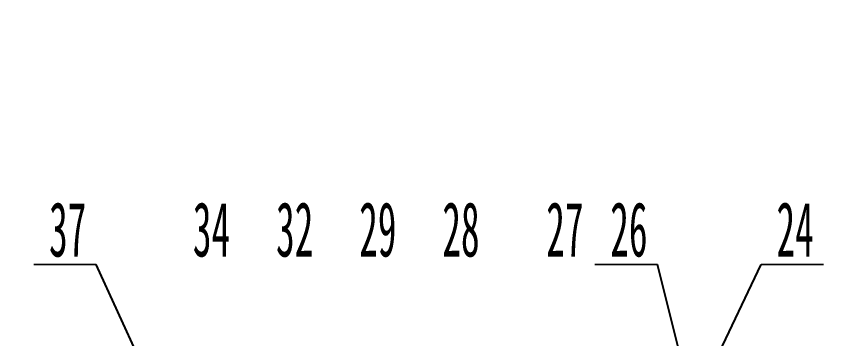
# Model space of a CAD drawing. Header units: millimetres. Extents: x 0 to 4220, y 0 to 2956.
# Drawn here: x 1602 to 2125, y 1232 to 1439 of the extents above; entities that cross this region are included whole.
import ezdxf

# ---------------------------------------------------------------- set-up
doc = ezdxf.new("R2010")
doc.units = ezdxf.units.MM
doc.linetypes.add('SLD-实线', pattern=[0])
doc.layers.add('文字', color=7, linetype='SLD-实线', lineweight=15)
doc.styles.add('SLDTEXTSTYLE4', font='HYSWLONGFANGSONG.TTF', dxfattribs={"width": 0.67})
doc.styles.get("Standard").update_dxf_attribs({"font": 'HYSWLONGFANGSONG.TTF'})
doc.dimstyles.new('SLDDIMSTYLE0', dxfattribs={"dimtxt": 0, "dimasz": 8, "dimexe": 0, "dimexo": 0.0625, "dimgap": 0, "dimtad": 0, "dimtih": 1, "dimtoh": 1, "dimdec": 0, "dimrnd": 1e-09, "dimzin": 0, "dimdsep": 46, "dimtxsty": 'Standard', "dimblk1": 'DOT', "dimblk2": 'DOT', "dimsah": 1, "dimcen": 0.09, "dimadec": 0, "dimazin": 0, "dimtfac": 8, "dimtdec": 0, "dimtofl": 0, "dimtmove": 0, "dimatfit": 3, "dimldrblk": 'DOT', "dimfxl": 0, "dimfrac": 2, "dimtolj": 1, "dimtzin": 0, "dimarcsym": 0})
doc.dimstyles.new('SLDDIMSTYLE1', dxfattribs={"dimtxt": 0, "dimasz": 30, "dimexe": 0, "dimexo": 0.0625, "dimgap": 0, "dimtad": 0, "dimtih": 1, "dimtoh": 1, "dimdec": 0, "dimrnd": 1e-09, "dimzin": 0, "dimdsep": 46, "dimtxsty": 'Standard', "dimblk1": 'NONE', "dimblk2": 'NONE', "dimsah": 1, "dimcen": 0.09, "dimadec": 0, "dimazin": 0, "dimtfac": 30, "dimtdec": 0, "dimtofl": 0, "dimtmove": 0, "dimatfit": 3, "dimldrblk": 'NONE', "dimfxl": 0, "dimfrac": 2, "dimtolj": 1, "dimtzin": 0, "dimarcsym": 0})

# ---------------------------------------------------------------- blocks, each defined once
blk = doc.blocks.new('_NONE')
blk = doc.blocks.new('SW_NOTE_27')
at = {"layer": '文字', "color": 0}
for p, q in [((-40, 0), (0, 0)), ((0, 0), (-40, 0)), ((-40, 0), (0, 0)), ((0, 0), (-40, 0)), ((-40, 0), (0, 0)), ((0, 0), (-40, 0))]:
    blk.add_line(p, q, dxfattribs=at)
at = {"layer": '文字', "color": 0, "insert": (-30.23, 40.12), "char_height": 35, "attachment_point": 1, "style": 'SLDTEXTSTYLE4'}
blk.add_mtext('26', dxfattribs=at)
blk = doc.blocks.new('_DOT')
at = {"color": 0, "linetype": 'ByBlock', "lineweight": -2}
blk.add_line((-0.5, 0), (-1, 0), dxfattribs=at)
at = {"color": 0, "linetype": 'ByBlock', "const_width": 0.5}
blk.add_lwpolyline([(-0.25, 0, 1), (0.25, 0, 1)], format="xyb", close=True, dxfattribs=at)
blk = doc.blocks.new('SW_NOTE_28')
at = {"layer": '文字', "color": 0}
for p, q in [((0, 0), (40, 0)), ((40, 0), (0, 0)), ((0, 0), (40, 0)), ((40, 0), (0, 0)), ((0, 0), (40, 0)), ((40, 0), (0, 0))]:
    blk.add_line(p, q, dxfattribs=at)
at = {"layer": '文字', "color": 0, "insert": (9.74, 40.12), "char_height": 35, "attachment_point": 1, "style": 'SLDTEXTSTYLE4'}
blk.add_mtext('24', dxfattribs=at)
blk = doc.blocks.new('SW_NOTE_33')
at = {"layer": '文字', "color": 0}
for p, q in [((-40, 0), (0, 0)), ((0, 0), (-40, 0)), ((-40, 0), (0, 0)), ((0, 0), (-40, 0)), ((-40, 0), (0, 0)), ((0, 0), (-40, 0))]:
    blk.add_line(p, q, dxfattribs=at)
at = {"layer": '文字', "color": 0, "insert": (-30.23, 40.12), "char_height": 35, "attachment_point": 1, "style": 'SLDTEXTSTYLE4'}
blk.add_mtext('37', dxfattribs=at)

msp = doc.modelspace()

# ---------------------------------------------------------------- block references
at = {"layer": '文字'}
for name, p in [('SW_NOTE_33', (1653.33, 1280)), ('SW_NOTE_27', (2013.33, 1280)), ('SW_NOTE_28', (2080, 1280))]:
    msp.add_blockref(name, p, dxfattribs=at)

# ---------------------------------------------------------------- texts
at = {"layer": '文字', "char_height": 35, "attachment_point": 2, "style": 'SLDTEXTSTYLE4'}
for s, insert in [('34', (1727.33, 1320.12)), ('32', (1780.66, 1320.12)), ('29', (1834.02, 1320.12)), ('28', (1887.35, 1320.12)), ('27', (1954.02, 1320.12))]:
    msp.add_mtext(s, dxfattribs=dict(at, insert=insert))

# ---------------------------------------------------------------- leaders
at = {"layer": '文字', "has_arrowhead": 0}
for points in [[(2065.01, 2617.49), (0, 0)], [(1873.3, 2614.04), (0, 0)], [(2105.62, 2507.56), (0, 0)], [(1913.24, 2506.43), (0, 0)], [(2124.55, 1985.09), (0, 0)], [(2089.77, 1923.59), (0, 0)], [(1913.99, 1820.71), (0, 0)]]:
    msp.add_leader(points, dimstyle='SLDDIMSTYLE1', dxfattribs=at)
at = {"layer": '文字'}
for points in [[(1734.83, 1102.37), (1653.33, 1280)], [(2043.42, 1160.72), (2013.33, 1280)], [(2049.27, 1215.65), (2080, 1280)]]:
    msp.add_leader(points, dimstyle='SLDDIMSTYLE0', dxfattribs=at)

doc.saveas('drawing.dxf')
